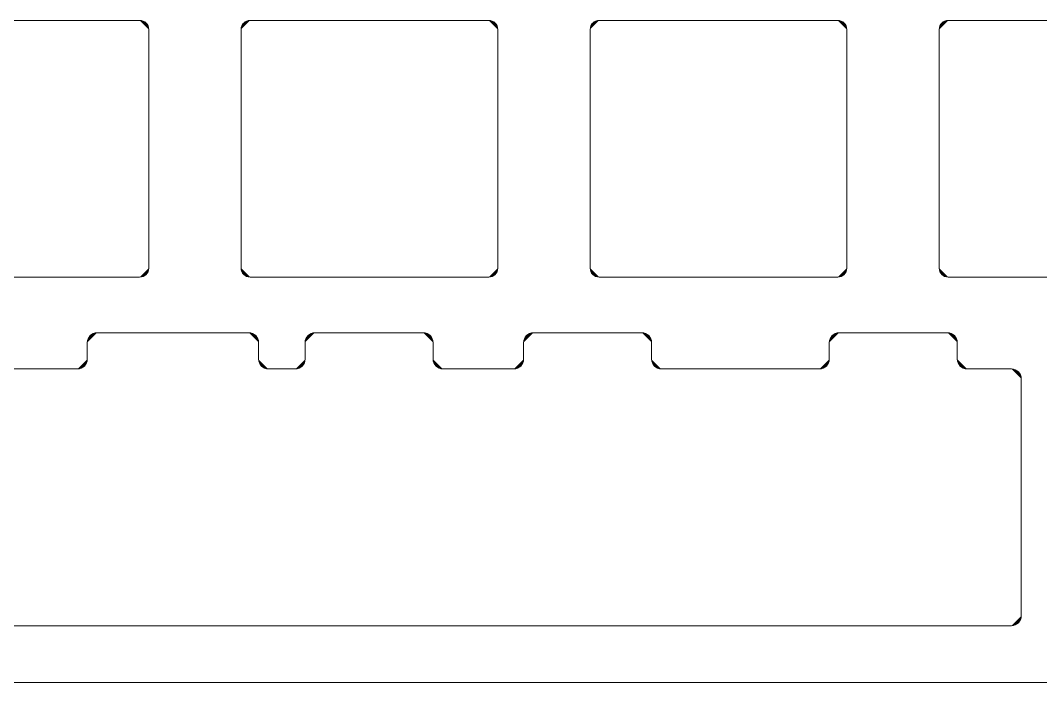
# Model space of a CAD drawing. Extents: x 323 to 1162, y 247 to 324.
# Drawn here: x 428.3 to 484, y 246.9 to 283 of the extents above; entities that cross this region are included whole.
import ezdxf

# ---------------------------------------------------------------- set-up
doc = ezdxf.new("R2010")
doc.units = 0
doc.header["$MEASUREMENT"] = 0
doc.layers.add('Layer 1', color=7, linetype='Continuous', lineweight=0)

# ---------------------------------------------------------------- blocks, each defined once
blk = doc.blocks.new('Block_1')
at = {"layer": 'Layer 1', "true_color": 0x2f2d31, "transparency": 33554687}
h = blk.add_hatch(color=250, dxfattribs=at)
h.dxf.hatch_style = 2
edge = h.paths.add_edge_path()
edge.add_spline(control_points=[(434.821, 282.983), (434.821, 282.983), (421.808, 282.983), (421.808, 282.983)], knot_values=[0, 0, 0, 0, 1, 1, 1, 1], degree=3, periodic=0)
edge.add_line((421.808, 282.983), (434.821, 282.983))
h = blk.add_hatch(color=250, dxfattribs=at)
h.dxf.hatch_style = 2
edge = h.paths.add_edge_path()
edge.add_spline(control_points=[(435.315, 282.489), (435.315, 282.771), (435.103, 282.983), (434.821, 282.983)], knot_values=[0, 0, 0, 0, 1, 1, 1, 1], degree=3, periodic=0)
edge.add_line((434.821, 282.983), (435.315, 282.489))
h = blk.add_hatch(color=250, dxfattribs=at)
h.dxf.hatch_style = 2
edge = h.paths.add_edge_path()
edge.add_spline(control_points=[(440.851, 282.983), (440.569, 282.983), (440.358, 282.771), (440.358, 282.489)], knot_values=[0, 0, 0, 0, 1, 1, 1, 1], degree=3, periodic=0)
edge.add_line((440.358, 282.489), (440.851, 282.983))
h = blk.add_hatch(color=250, dxfattribs=at)
h.dxf.hatch_style = 2
edge = h.paths.add_edge_path()
edge.add_spline(control_points=[(453.864, 282.983), (453.864, 282.983), (440.851, 282.983), (440.851, 282.983)], knot_values=[0, 0, 0, 0, 1, 1, 1, 1], degree=3, periodic=0)
edge.add_line((440.851, 282.983), (453.864, 282.983))
h = blk.add_hatch(color=250, dxfattribs=at)
h.dxf.hatch_style = 2
edge = h.paths.add_edge_path()
edge.add_spline(control_points=[(454.358, 282.489), (454.358, 282.771), (454.146, 282.983), (453.864, 282.983)], knot_values=[0, 0, 0, 0, 1, 1, 1, 1], degree=3, periodic=0)
edge.add_line((453.864, 282.983), (454.358, 282.489))
h = blk.add_hatch(color=250, dxfattribs=at)
h.dxf.hatch_style = 2
edge = h.paths.add_edge_path()
edge.add_spline(control_points=[(459.894, 282.983), (459.612, 282.983), (459.4, 282.771), (459.4, 282.489)], knot_values=[0, 0, 0, 0, 1, 1, 1, 1], degree=3, periodic=0)
edge.add_line((459.4, 282.489), (459.894, 282.983))
h = blk.add_hatch(color=250, dxfattribs=at)
h.dxf.hatch_style = 2
edge = h.paths.add_edge_path()
edge.add_spline(control_points=[(472.907, 282.983), (472.907, 282.983), (459.894, 282.983), (459.894, 282.983)], knot_values=[0, 0, 0, 0, 1, 1, 1, 1], degree=3, periodic=0)
edge.add_line((459.894, 282.983), (472.907, 282.983))
h = blk.add_hatch(color=250, dxfattribs=at)
h.dxf.hatch_style = 2
edge = h.paths.add_edge_path()
edge.add_spline(control_points=[(473.4, 282.489), (473.4, 282.771), (473.189, 282.983), (472.907, 282.983)], knot_values=[0, 0, 0, 0, 1, 1, 1, 1], degree=3, periodic=0)
edge.add_line((472.907, 282.983), (473.4, 282.489))
h = blk.add_hatch(color=250, dxfattribs=at)
h.dxf.hatch_style = 2
edge = h.paths.add_edge_path()
edge.add_spline(control_points=[(478.937, 282.983), (478.655, 282.983), (478.443, 282.771), (478.443, 282.489)], knot_values=[0, 0, 0, 0, 1, 1, 1, 1], degree=3, periodic=0)
edge.add_line((478.443, 282.489), (478.937, 282.983))
h = blk.add_hatch(color=250, dxfattribs=at)
h.dxf.hatch_style = 2
edge = h.paths.add_edge_path()
edge.add_spline(control_points=[(491.949, 282.983), (491.949, 282.983), (478.937, 282.983), (478.937, 282.983)], knot_values=[0, 0, 0, 0, 1, 1, 1, 1], degree=3, periodic=0)
edge.add_line((478.937, 282.983), (491.949, 282.983))
h = blk.add_hatch(color=250, dxfattribs=at)
h.dxf.hatch_style = 2
edge = h.paths.add_edge_path()
edge.add_spline(control_points=[(435.315, 269.477), (435.315, 269.477), (435.315, 282.489), (435.315, 282.489)], knot_values=[0, 0, 0, 0, 1, 1, 1, 1], degree=3, periodic=0)
edge.add_line((435.315, 282.489), (435.315, 269.477))
h = blk.add_hatch(color=250, dxfattribs=at)
h.dxf.hatch_style = 2
edge = h.paths.add_edge_path()
edge.add_spline(control_points=[(440.358, 282.489), (440.358, 282.489), (440.358, 269.477), (440.358, 269.477)], knot_values=[0, 0, 0, 0, 1, 1, 1, 1], degree=3, periodic=0)
edge.add_line((440.358, 269.477), (440.358, 282.489))
h = blk.add_hatch(color=250, dxfattribs=at)
h.dxf.hatch_style = 2
edge = h.paths.add_edge_path()
edge.add_spline(control_points=[(454.358, 269.477), (454.358, 269.477), (454.358, 282.489), (454.358, 282.489)], knot_values=[0, 0, 0, 0, 1, 1, 1, 1], degree=3, periodic=0)
edge.add_line((454.358, 282.489), (454.358, 269.477))
h = blk.add_hatch(color=250, dxfattribs=at)
h.dxf.hatch_style = 2
edge = h.paths.add_edge_path()
edge.add_spline(control_points=[(459.4, 282.489), (459.4, 282.489), (459.4, 269.477), (459.4, 269.477)], knot_values=[0, 0, 0, 0, 1, 1, 1, 1], degree=3, periodic=0)
edge.add_line((459.4, 269.477), (459.4, 282.489))
h = blk.add_hatch(color=250, dxfattribs=at)
h.dxf.hatch_style = 2
edge = h.paths.add_edge_path()
edge.add_spline(control_points=[(473.4, 269.477), (473.4, 269.477), (473.4, 282.489), (473.4, 282.489)], knot_values=[0, 0, 0, 0, 1, 1, 1, 1], degree=3, periodic=0)
edge.add_line((473.4, 282.489), (473.4, 269.477))
h = blk.add_hatch(color=250, dxfattribs=at)
h.dxf.hatch_style = 2
edge = h.paths.add_edge_path()
edge.add_spline(control_points=[(478.443, 282.489), (478.443, 282.489), (478.443, 269.477), (478.443, 269.477)], knot_values=[0, 0, 0, 0, 1, 1, 1, 1], degree=3, periodic=0)
edge.add_line((478.443, 269.477), (478.443, 282.489))
h = blk.add_hatch(color=250, dxfattribs=at)
h.dxf.hatch_style = 2
edge = h.paths.add_edge_path()
edge.add_spline(control_points=[(434.821, 268.983), (435.103, 268.983), (435.315, 269.195), (435.315, 269.477)], knot_values=[0, 0, 0, 0, 1, 1, 1, 1], degree=3, periodic=0)
edge.add_line((435.315, 269.477), (434.821, 268.983))
h = blk.add_hatch(color=250, dxfattribs=at)
h.dxf.hatch_style = 2
edge = h.paths.add_edge_path()
edge.add_spline(control_points=[(440.358, 269.477), (440.358, 269.195), (440.569, 268.983), (440.851, 268.983)], knot_values=[0, 0, 0, 0, 1, 1, 1, 1], degree=3, periodic=0)
edge.add_line((440.851, 268.983), (440.358, 269.477))
h = blk.add_hatch(color=250, dxfattribs=at)
h.dxf.hatch_style = 2
edge = h.paths.add_edge_path()
edge.add_spline(control_points=[(453.864, 268.983), (454.146, 268.983), (454.358, 269.195), (454.358, 269.477)], knot_values=[0, 0, 0, 0, 1, 1, 1, 1], degree=3, periodic=0)
edge.add_line((454.358, 269.477), (453.864, 268.983))
h = blk.add_hatch(color=250, dxfattribs=at)
h.dxf.hatch_style = 2
edge = h.paths.add_edge_path()
edge.add_spline(control_points=[(459.4, 269.477), (459.4, 269.195), (459.612, 268.983), (459.894, 268.983)], knot_values=[0, 0, 0, 0, 1, 1, 1, 1], degree=3, periodic=0)
edge.add_line((459.894, 268.983), (459.4, 269.477))
h = blk.add_hatch(color=250, dxfattribs=at)
h.dxf.hatch_style = 2
edge = h.paths.add_edge_path()
edge.add_spline(control_points=[(472.907, 268.983), (473.189, 268.983), (473.4, 269.195), (473.4, 269.477)], knot_values=[0, 0, 0, 0, 1, 1, 1, 1], degree=3, periodic=0)
edge.add_line((473.4, 269.477), (472.907, 268.983))
h = blk.add_hatch(color=250, dxfattribs=at)
h.dxf.hatch_style = 2
edge = h.paths.add_edge_path()
edge.add_spline(control_points=[(478.443, 269.477), (478.443, 269.195), (478.655, 268.983), (478.937, 268.983)], knot_values=[0, 0, 0, 0, 1, 1, 1, 1], degree=3, periodic=0)
edge.add_line((478.937, 268.983), (478.443, 269.477))
h = blk.add_hatch(color=250, dxfattribs=at)
h.dxf.hatch_style = 2
edge = h.paths.add_edge_path()
edge.add_spline(control_points=[(421.808, 268.983), (421.808, 268.983), (434.821, 268.983), (434.821, 268.983)], knot_values=[0, 0, 0, 0, 1, 1, 1, 1], degree=3, periodic=0)
edge.add_line((434.821, 268.983), (421.808, 268.983))
h = blk.add_hatch(color=250, dxfattribs=at)
h.dxf.hatch_style = 2
edge = h.paths.add_edge_path()
edge.add_spline(control_points=[(440.851, 268.983), (440.851, 268.983), (453.864, 268.983), (453.864, 268.983)], knot_values=[0, 0, 0, 0, 1, 1, 1, 1], degree=3, periodic=0)
edge.add_line((453.864, 268.983), (440.851, 268.983))
h = blk.add_hatch(color=250, dxfattribs=at)
h.dxf.hatch_style = 2
edge = h.paths.add_edge_path()
edge.add_spline(control_points=[(459.894, 268.983), (459.894, 268.983), (472.907, 268.983), (472.907, 268.983)], knot_values=[0, 0, 0, 0, 1, 1, 1, 1], degree=3, periodic=0)
edge.add_line((472.907, 268.983), (459.894, 268.983))
h = blk.add_hatch(color=250, dxfattribs=at)
h.dxf.hatch_style = 2
edge = h.paths.add_edge_path()
edge.add_spline(control_points=[(478.937, 268.983), (478.937, 268.983), (491.949, 268.983), (491.949, 268.983)], knot_values=[0, 0, 0, 0, 1, 1, 1, 1], degree=3, periodic=0)
edge.add_line((491.949, 268.983), (478.937, 268.983))
h = blk.add_hatch(color=250, dxfattribs=at)
h.dxf.hatch_style = 2
edge = h.paths.add_edge_path()
edge.add_spline(control_points=[(432.494, 265.95), (432.211, 265.95), (431.965, 265.703), (431.965, 265.421)], knot_values=[0, 0, 0, 0, 1, 1, 1, 1], degree=3, periodic=0)
edge.add_line((431.965, 265.421), (432.494, 265.95))
h = blk.add_hatch(color=250, dxfattribs=at)
h.dxf.hatch_style = 2
edge = h.paths.add_edge_path()
edge.add_spline(control_points=[(433.798, 265.95), (433.798, 265.95), (432.494, 265.95), (432.494, 265.95)], knot_values=[0, 0, 0, 0, 1, 1, 1, 1], degree=3, periodic=0)
edge.add_line((432.494, 265.95), (433.798, 265.95))
h = blk.add_hatch(color=250, dxfattribs=at)
h.dxf.hatch_style = 2
edge = h.paths.add_edge_path()
edge.add_spline(control_points=[(434.327, 265.95), (434.327, 265.95), (434.08, 265.95), (433.798, 265.95)], knot_values=[0, 0, 0, 0, 1, 1, 1, 1], degree=3, periodic=0)
edge.add_line((433.798, 265.95), (434.327, 265.95))
h = blk.add_hatch(color=250, dxfattribs=at)
h.dxf.hatch_style = 2
edge = h.paths.add_edge_path()
edge.add_spline(control_points=[(434.856, 265.95), (434.574, 265.95), (434.327, 265.95), (434.327, 265.95)], knot_values=[0, 0, 0, 0, 1, 1, 1, 1], degree=3, periodic=0)
edge.add_line((434.327, 265.95), (434.856, 265.95))
h = blk.add_hatch(color=250, dxfattribs=at)
h.dxf.hatch_style = 2
edge = h.paths.add_edge_path()
edge.add_spline(control_points=[(440.781, 265.95), (440.781, 265.95), (434.856, 265.95), (434.856, 265.95)], knot_values=[0, 0, 0, 0, 1, 1, 1, 1], degree=3, periodic=0)
edge.add_line((434.856, 265.95), (440.781, 265.95))
h = blk.add_hatch(color=250, dxfattribs=at)
h.dxf.hatch_style = 2
edge = h.paths.add_edge_path()
edge.add_spline(control_points=[(441.31, 265.421), (441.31, 265.703), (441.063, 265.95), (440.781, 265.95)], knot_values=[0, 0, 0, 0, 1, 1, 1, 1], degree=3, periodic=0)
edge.add_line((440.781, 265.95), (441.31, 265.421))
h = blk.add_hatch(color=250, dxfattribs=at)
h.dxf.hatch_style = 2
edge = h.paths.add_edge_path()
edge.add_spline(control_points=[(444.378, 265.95), (444.096, 265.95), (443.849, 265.703), (443.849, 265.421)], knot_values=[0, 0, 0, 0, 1, 1, 1, 1], degree=3, periodic=0)
edge.add_line((443.849, 265.421), (444.378, 265.95))
h = blk.add_hatch(color=250, dxfattribs=at)
h.dxf.hatch_style = 2
edge = h.paths.add_edge_path()
edge.add_spline(control_points=[(450.302, 265.95), (450.302, 265.95), (444.378, 265.95), (444.378, 265.95)], knot_values=[0, 0, 0, 0, 1, 1, 1, 1], degree=3, periodic=0)
edge.add_line((444.378, 265.95), (450.302, 265.95))
h = blk.add_hatch(color=250, dxfattribs=at)
h.dxf.hatch_style = 2
edge = h.paths.add_edge_path()
edge.add_spline(control_points=[(450.831, 265.421), (450.831, 265.703), (450.584, 265.95), (450.302, 265.95)], knot_values=[0, 0, 0, 0, 1, 1, 1, 1], degree=3, periodic=0)
edge.add_line((450.302, 265.95), (450.831, 265.421))
h = blk.add_hatch(color=250, dxfattribs=at)
h.dxf.hatch_style = 2
edge = h.paths.add_edge_path()
edge.add_spline(control_points=[(456.297, 265.95), (456.015, 265.95), (455.768, 265.703), (455.768, 265.421)], knot_values=[0, 0, 0, 0, 1, 1, 1, 1], degree=3, periodic=0)
edge.add_line((455.768, 265.421), (456.297, 265.95))
h = blk.add_hatch(color=250, dxfattribs=at)
h.dxf.hatch_style = 2
edge = h.paths.add_edge_path()
edge.add_spline(control_points=[(462.222, 265.95), (462.222, 265.95), (456.297, 265.95), (456.297, 265.95)], knot_values=[0, 0, 0, 0, 1, 1, 1, 1], degree=3, periodic=0)
edge.add_line((456.297, 265.95), (462.222, 265.95))
h = blk.add_hatch(color=250, dxfattribs=at)
h.dxf.hatch_style = 2
edge = h.paths.add_edge_path()
edge.add_spline(control_points=[(462.751, 265.421), (462.751, 265.703), (462.504, 265.95), (462.222, 265.95)], knot_values=[0, 0, 0, 0, 1, 1, 1, 1], degree=3, periodic=0)
edge.add_line((462.222, 265.95), (462.751, 265.421))
h = blk.add_hatch(color=250, dxfattribs=at)
h.dxf.hatch_style = 2
edge = h.paths.add_edge_path()
edge.add_spline(control_points=[(472.977, 265.95), (472.695, 265.95), (472.448, 265.703), (472.448, 265.421)], knot_values=[0, 0, 0, 0, 1, 1, 1, 1], degree=3, periodic=0)
edge.add_line((472.448, 265.421), (472.977, 265.95))
h = blk.add_hatch(color=250, dxfattribs=at)
h.dxf.hatch_style = 2
edge = h.paths.add_edge_path()
edge.add_spline(control_points=[(478.902, 265.95), (478.902, 265.95), (472.977, 265.95), (472.977, 265.95)], knot_values=[0, 0, 0, 0, 1, 1, 1, 1], degree=3, periodic=0)
edge.add_line((472.977, 265.95), (478.902, 265.95))
h = blk.add_hatch(color=250, dxfattribs=at)
h.dxf.hatch_style = 2
edge = h.paths.add_edge_path()
edge.add_spline(control_points=[(479.431, 265.421), (479.431, 265.703), (479.184, 265.95), (478.902, 265.95)], knot_values=[0, 0, 0, 0, 1, 1, 1, 1], degree=3, periodic=0)
edge.add_line((478.902, 265.95), (479.431, 265.421))
h = blk.add_hatch(color=250, dxfattribs=at)
h.dxf.hatch_style = 2
edge = h.paths.add_edge_path()
edge.add_spline(control_points=[(431.965, 265.421), (431.965, 265.421), (431.965, 264.504), (431.965, 264.504)], knot_values=[0, 0, 0, 0, 1, 1, 1, 1], degree=3, periodic=0)
edge.add_line((431.965, 264.504), (431.965, 265.421))
h = blk.add_hatch(color=250, dxfattribs=at)
h.dxf.hatch_style = 2
edge = h.paths.add_edge_path()
edge.add_spline(control_points=[(441.31, 264.504), (441.31, 264.504), (441.31, 265.421), (441.31, 265.421)], knot_values=[0, 0, 0, 0, 1, 1, 1, 1], degree=3, periodic=0)
edge.add_line((441.31, 265.421), (441.31, 264.504))
h = blk.add_hatch(color=250, dxfattribs=at)
h.dxf.hatch_style = 2
edge = h.paths.add_edge_path()
edge.add_spline(control_points=[(443.849, 265.421), (443.849, 265.421), (443.849, 264.504), (443.849, 264.504)], knot_values=[0, 0, 0, 0, 1, 1, 1, 1], degree=3, periodic=0)
edge.add_line((443.849, 264.504), (443.849, 265.421))
h = blk.add_hatch(color=250, dxfattribs=at)
h.dxf.hatch_style = 2
edge = h.paths.add_edge_path()
edge.add_spline(control_points=[(450.831, 264.504), (450.831, 264.504), (450.831, 265.421), (450.831, 265.421)], knot_values=[0, 0, 0, 0, 1, 1, 1, 1], degree=3, periodic=0)
edge.add_line((450.831, 265.421), (450.831, 264.504))
h = blk.add_hatch(color=250, dxfattribs=at)
h.dxf.hatch_style = 2
edge = h.paths.add_edge_path()
edge.add_spline(control_points=[(455.768, 265.421), (455.768, 265.421), (455.768, 264.504), (455.768, 264.504)], knot_values=[0, 0, 0, 0, 1, 1, 1, 1], degree=3, periodic=0)
edge.add_line((455.768, 264.504), (455.768, 265.421))
h = blk.add_hatch(color=250, dxfattribs=at)
h.dxf.hatch_style = 2
edge = h.paths.add_edge_path()
edge.add_spline(control_points=[(462.751, 264.504), (462.751, 264.504), (462.751, 265.421), (462.751, 265.421)], knot_values=[0, 0, 0, 0, 1, 1, 1, 1], degree=3, periodic=0)
edge.add_line((462.751, 265.421), (462.751, 264.504))
h = blk.add_hatch(color=250, dxfattribs=at)
h.dxf.hatch_style = 2
edge = h.paths.add_edge_path()
edge.add_spline(control_points=[(472.448, 265.421), (472.448, 265.421), (472.448, 264.504), (472.448, 264.504)], knot_values=[0, 0, 0, 0, 1, 1, 1, 1], degree=3, periodic=0)
edge.add_line((472.448, 264.504), (472.448, 265.421))
h = blk.add_hatch(color=250, dxfattribs=at)
h.dxf.hatch_style = 2
edge = h.paths.add_edge_path()
edge.add_spline(control_points=[(479.431, 264.504), (479.431, 264.504), (479.431, 265.421), (479.431, 265.421)], knot_values=[0, 0, 0, 0, 1, 1, 1, 1], degree=3, periodic=0)
edge.add_line((479.431, 265.421), (479.431, 264.504))
h = blk.add_hatch(color=250, dxfattribs=at)
h.dxf.hatch_style = 2
edge = h.paths.add_edge_path()
edge.add_spline(control_points=[(431.965, 264.504), (431.965, 264.222), (431.718, 263.975), (431.436, 263.975)], knot_values=[0, 0, 0, 0, 1, 1, 1, 1], degree=3, periodic=0)
edge.add_line((431.436, 263.975), (431.965, 264.504))
h = blk.add_hatch(color=250, dxfattribs=at)
h.dxf.hatch_style = 2
edge = h.paths.add_edge_path()
edge.add_spline(control_points=[(441.839, 263.975), (441.557, 263.975), (441.31, 264.222), (441.31, 264.504)], knot_values=[0, 0, 0, 0, 1, 1, 1, 1], degree=3, periodic=0)
edge.add_line((441.31, 264.504), (441.839, 263.975))
h = blk.add_hatch(color=250, dxfattribs=at)
h.dxf.hatch_style = 2
edge = h.paths.add_edge_path()
edge.add_spline(control_points=[(443.849, 264.504), (443.849, 264.222), (443.602, 263.975), (443.32, 263.975)], knot_values=[0, 0, 0, 0, 1, 1, 1, 1], degree=3, periodic=0)
edge.add_line((443.32, 263.975), (443.849, 264.504))
h = blk.add_hatch(color=250, dxfattribs=at)
h.dxf.hatch_style = 2
edge = h.paths.add_edge_path()
edge.add_spline(control_points=[(451.36, 263.975), (451.078, 263.975), (450.831, 264.222), (450.831, 264.504)], knot_values=[0, 0, 0, 0, 1, 1, 1, 1], degree=3, periodic=0)
edge.add_line((450.831, 264.504), (451.36, 263.975))
h = blk.add_hatch(color=250, dxfattribs=at)
h.dxf.hatch_style = 2
edge = h.paths.add_edge_path()
edge.add_spline(control_points=[(455.768, 264.504), (455.768, 264.222), (455.521, 263.975), (455.239, 263.975)], knot_values=[0, 0, 0, 0, 1, 1, 1, 1], degree=3, periodic=0)
edge.add_line((455.239, 263.975), (455.768, 264.504))
h = blk.add_hatch(color=250, dxfattribs=at)
h.dxf.hatch_style = 2
edge = h.paths.add_edge_path()
edge.add_spline(control_points=[(463.28, 263.975), (462.997, 263.975), (462.751, 264.222), (462.751, 264.504)], knot_values=[0, 0, 0, 0, 1, 1, 1, 1], degree=3, periodic=0)
edge.add_line((462.751, 264.504), (463.28, 263.975))
h = blk.add_hatch(color=250, dxfattribs=at)
h.dxf.hatch_style = 2
edge = h.paths.add_edge_path()
edge.add_spline(control_points=[(472.448, 264.504), (472.448, 264.222), (472.201, 263.975), (471.919, 263.975)], knot_values=[0, 0, 0, 0, 1, 1, 1, 1], degree=3, periodic=0)
edge.add_line((471.919, 263.975), (472.448, 264.504))
h = blk.add_hatch(color=250, dxfattribs=at)
h.dxf.hatch_style = 2
edge = h.paths.add_edge_path()
edge.add_spline(control_points=[(479.96, 263.975), (479.677, 263.975), (479.431, 264.222), (479.431, 264.504)], knot_values=[0, 0, 0, 0, 1, 1, 1, 1], degree=3, periodic=0)
edge.add_line((479.431, 264.504), (479.96, 263.975))
h = blk.add_hatch(color=250, dxfattribs=at)
h.dxf.hatch_style = 2
edge = h.paths.add_edge_path()
edge.add_spline(control_points=[(431.436, 263.975), (431.436, 263.975), (425.194, 263.975), (425.194, 263.975)], knot_values=[0, 0, 0, 0, 1, 1, 1, 1], degree=3, periodic=0)
edge.add_line((425.194, 263.975), (431.436, 263.975))
h = blk.add_hatch(color=250, dxfattribs=at)
h.dxf.hatch_style = 2
edge = h.paths.add_edge_path()
edge.add_spline(control_points=[(443.32, 263.975), (443.32, 263.975), (441.839, 263.975), (441.839, 263.975)], knot_values=[0, 0, 0, 0, 1, 1, 1, 1], degree=3, periodic=0)
edge.add_line((441.839, 263.975), (443.32, 263.975))
h = blk.add_hatch(color=250, dxfattribs=at)
h.dxf.hatch_style = 2
edge = h.paths.add_edge_path()
edge.add_spline(control_points=[(455.239, 263.975), (455.239, 263.975), (451.36, 263.975), (451.36, 263.975)], knot_values=[0, 0, 0, 0, 1, 1, 1, 1], degree=3, periodic=0)
edge.add_line((451.36, 263.975), (455.239, 263.975))
h = blk.add_hatch(color=250, dxfattribs=at)
h.dxf.hatch_style = 2
edge = h.paths.add_edge_path()
edge.add_spline(control_points=[(471.919, 263.975), (471.919, 263.975), (463.28, 263.975), (463.28, 263.975)], knot_values=[0, 0, 0, 0, 1, 1, 1, 1], degree=3, periodic=0)
edge.add_line((463.28, 263.975), (471.919, 263.975))
h = blk.add_hatch(color=250, dxfattribs=at)
h.dxf.hatch_style = 2
edge = h.paths.add_edge_path()
edge.add_spline(control_points=[(482.393, 263.975), (482.393, 263.975), (479.96, 263.975), (479.96, 263.975)], knot_values=[0, 0, 0, 0, 1, 1, 1, 1], degree=3, periodic=0)
edge.add_line((479.96, 263.975), (482.393, 263.975))
h = blk.add_hatch(color=250, dxfattribs=at)
h.dxf.hatch_style = 2
edge = h.paths.add_edge_path()
edge.add_spline(control_points=[(482.922, 263.446), (482.922, 263.729), (482.675, 263.975), (482.393, 263.975)], knot_values=[0, 0, 0, 0, 1, 1, 1, 1], degree=3, periodic=0)
edge.add_line((482.393, 263.975), (482.922, 263.446))
h = blk.add_hatch(color=250, dxfattribs=at)
h.dxf.hatch_style = 2
edge = h.paths.add_edge_path()
edge.add_spline(control_points=[(482.922, 250.504), (482.922, 250.504), (482.922, 263.446), (482.922, 263.446)], knot_values=[0, 0, 0, 0, 1, 1, 1, 1], degree=3, periodic=0)
edge.add_line((482.922, 263.446), (482.922, 250.504))
h = blk.add_hatch(color=250, dxfattribs=at)
h.dxf.hatch_style = 2
edge = h.paths.add_edge_path()
edge.add_spline(control_points=[(482.393, 249.975), (482.675, 249.975), (482.922, 250.222), (482.922, 250.504)], knot_values=[0, 0, 0, 0, 1, 1, 1, 1], degree=3, periodic=0)
edge.add_line((482.922, 250.504), (482.393, 249.975))
h = blk.add_hatch(color=250, dxfattribs=at)
h.dxf.hatch_style = 2
edge = h.paths.add_edge_path()
edge.add_spline(control_points=[(422.796, 249.975), (422.796, 249.975), (431.436, 249.975), (431.436, 249.975)], knot_values=[0, 0, 0, 0, 1, 1, 1, 1], degree=3, periodic=0)
edge.add_line((431.436, 249.975), (422.796, 249.975))
h = blk.add_hatch(color=250, dxfattribs=at)
h.dxf.hatch_style = 2
edge = h.paths.add_edge_path()
edge.add_spline(control_points=[(431.436, 249.975), (431.718, 249.975), (431.965, 249.975), (431.965, 249.975)], knot_values=[0, 0, 0, 0, 1, 1, 1, 1], degree=3, periodic=0)
edge.add_line((431.965, 249.975), (431.436, 249.975))
h = blk.add_hatch(color=250, dxfattribs=at)
h.dxf.hatch_style = 2
edge = h.paths.add_edge_path()
edge.add_spline(control_points=[(431.965, 249.975), (431.965, 249.975), (432.211, 249.975), (432.494, 249.975)], knot_values=[0, 0, 0, 0, 1, 1, 1, 1], degree=3, periodic=0)
edge.add_line((432.494, 249.975), (431.965, 249.975))
h = blk.add_hatch(color=250, dxfattribs=at)
h.dxf.hatch_style = 2
edge = h.paths.add_edge_path()
edge.add_spline(control_points=[(432.494, 249.975), (432.494, 249.975), (438.418, 249.975), (438.418, 249.975)], knot_values=[0, 0, 0, 0, 1, 1, 1, 1], degree=3, periodic=0)
edge.add_line((438.418, 249.975), (432.494, 249.975))
h = blk.add_hatch(color=250, dxfattribs=at)
h.dxf.hatch_style = 2
edge = h.paths.add_edge_path()
edge.add_spline(control_points=[(438.418, 249.975), (438.7, 249.975), (438.947, 249.975), (438.947, 249.975)], knot_values=[0, 0, 0, 0, 1, 1, 1, 1], degree=3, periodic=0)
edge.add_line((438.947, 249.975), (438.418, 249.975))
h = blk.add_hatch(color=250, dxfattribs=at)
h.dxf.hatch_style = 2
edge = h.paths.add_edge_path()
edge.add_spline(control_points=[(438.947, 249.975), (438.947, 249.975), (439.194, 249.975), (439.476, 249.975)], knot_values=[0, 0, 0, 0, 1, 1, 1, 1], degree=3, periodic=0)
edge.add_line((439.476, 249.975), (438.947, 249.975))
h = blk.add_hatch(color=250, dxfattribs=at)
h.dxf.hatch_style = 2
edge = h.paths.add_edge_path()
edge.add_spline(control_points=[(439.476, 249.975), (439.476, 249.975), (482.393, 249.975), (482.393, 249.975)], knot_values=[0, 0, 0, 0, 1, 1, 1, 1], degree=3, periodic=0)
edge.add_line((482.393, 249.975), (439.476, 249.975))
h = blk.add_hatch(color=250, dxfattribs=at)
h.dxf.hatch_style = 2
edge = h.paths.add_edge_path()
edge.add_spline(control_points=[(501.965, 246.872), (501.965, 246.872), (354.665, 246.872), (354.665, 246.872)], knot_values=[0, 0, 0, 0, 1, 1, 1, 1], degree=3, periodic=0)
edge.add_line((354.665, 246.872), (501.965, 246.872))
at = {"layer": 'Layer 1', "color": 250, "lineweight": 20, "true_color": 0x2f2d31}
for points in [[(434.821, 282.983), (434.821, 282.983), (421.808, 282.983), (421.808, 282.983)], [(435.315, 282.489), (435.315, 282.771), (435.103, 282.983), (434.821, 282.983)], [(440.851, 282.983), (440.569, 282.983), (440.358, 282.771), (440.358, 282.489)], [(453.864, 282.983), (453.864, 282.983), (440.851, 282.983), (440.851, 282.983)], [(454.358, 282.489), (454.358, 282.771), (454.146, 282.983), (453.864, 282.983)], [(459.894, 282.983), (459.612, 282.983), (459.4, 282.771), (459.4, 282.489)], [(472.907, 282.983), (472.907, 282.983), (459.894, 282.983), (459.894, 282.983)], [(473.4, 282.489), (473.4, 282.771), (473.189, 282.983), (472.907, 282.983)], [(478.937, 282.983), (478.655, 282.983), (478.443, 282.771), (478.443, 282.489)], [(491.949, 282.983), (491.949, 282.983), (478.937, 282.983), (478.937, 282.983)], [(435.315, 269.477), (435.315, 269.477), (435.315, 282.489), (435.315, 282.489)], [(440.358, 282.489), (440.358, 282.489), (440.358, 269.477), (440.358, 269.477)], [(454.358, 269.477), (454.358, 269.477), (454.358, 282.489), (454.358, 282.489)], [(459.4, 282.489), (459.4, 282.489), (459.4, 269.477), (459.4, 269.477)], [(473.4, 269.477), (473.4, 269.477), (473.4, 282.489), (473.4, 282.489)], [(478.443, 282.489), (478.443, 282.489), (478.443, 269.477), (478.443, 269.477)], [(434.821, 268.983), (435.103, 268.983), (435.315, 269.195), (435.315, 269.477)], [(440.358, 269.477), (440.358, 269.195), (440.569, 268.983), (440.851, 268.983)], [(453.864, 268.983), (454.146, 268.983), (454.358, 269.195), (454.358, 269.477)], [(459.4, 269.477), (459.4, 269.195), (459.612, 268.983), (459.894, 268.983)], [(472.907, 268.983), (473.189, 268.983), (473.4, 269.195), (473.4, 269.477)], [(478.443, 269.477), (478.443, 269.195), (478.655, 268.983), (478.937, 268.983)], [(421.808, 268.983), (421.808, 268.983), (434.821, 268.983), (434.821, 268.983)], [(440.851, 268.983), (440.851, 268.983), (453.864, 268.983), (453.864, 268.983)], [(459.894, 268.983), (459.894, 268.983), (472.907, 268.983), (472.907, 268.983)], [(478.937, 268.983), (478.937, 268.983), (491.949, 268.983), (491.949, 268.983)], [(432.494, 265.95), (432.211, 265.95), (431.965, 265.703), (431.965, 265.421)], [(433.798, 265.95), (433.798, 265.95), (432.494, 265.95), (432.494, 265.95)], [(434.327, 265.95), (434.327, 265.95), (434.08, 265.95), (433.798, 265.95)], [(434.856, 265.95), (434.574, 265.95), (434.327, 265.95), (434.327, 265.95)], [(440.781, 265.95), (440.781, 265.95), (434.856, 265.95), (434.856, 265.95)], [(441.31, 265.421), (441.31, 265.703), (441.063, 265.95), (440.781, 265.95)], [(444.378, 265.95), (444.096, 265.95), (443.849, 265.703), (443.849, 265.421)], [(450.302, 265.95), (450.302, 265.95), (444.378, 265.95), (444.378, 265.95)], [(450.831, 265.421), (450.831, 265.703), (450.584, 265.95), (450.302, 265.95)], [(456.297, 265.95), (456.015, 265.95), (455.768, 265.703), (455.768, 265.421)], [(462.222, 265.95), (462.222, 265.95), (456.297, 265.95), (456.297, 265.95)], [(462.751, 265.421), (462.751, 265.703), (462.504, 265.95), (462.222, 265.95)], [(472.977, 265.95), (472.695, 265.95), (472.448, 265.703), (472.448, 265.421)], [(478.902, 265.95), (478.902, 265.95), (472.977, 265.95), (472.977, 265.95)], [(479.431, 265.421), (479.431, 265.703), (479.184, 265.95), (478.902, 265.95)], [(431.965, 265.421), (431.965, 265.421), (431.965, 264.504), (431.965, 264.504)], [(441.31, 264.504), (441.31, 264.504), (441.31, 265.421), (441.31, 265.421)], [(443.849, 265.421), (443.849, 265.421), (443.849, 264.504), (443.849, 264.504)], [(450.831, 264.504), (450.831, 264.504), (450.831, 265.421), (450.831, 265.421)], [(455.768, 265.421), (455.768, 265.421), (455.768, 264.504), (455.768, 264.504)], [(462.751, 264.504), (462.751, 264.504), (462.751, 265.421), (462.751, 265.421)], [(472.448, 265.421), (472.448, 265.421), (472.448, 264.504), (472.448, 264.504)], [(479.431, 264.504), (479.431, 264.504), (479.431, 265.421), (479.431, 265.421)], [(431.965, 264.504), (431.965, 264.222), (431.718, 263.975), (431.436, 263.975)], [(441.839, 263.975), (441.557, 263.975), (441.31, 264.222), (441.31, 264.504)], [(443.849, 264.504), (443.849, 264.222), (443.602, 263.975), (443.32, 263.975)], [(451.36, 263.975), (451.078, 263.975), (450.831, 264.222), (450.831, 264.504)], [(455.768, 264.504), (455.768, 264.222), (455.521, 263.975), (455.239, 263.975)], [(463.28, 263.975), (462.997, 263.975), (462.751, 264.222), (462.751, 264.504)], [(472.448, 264.504), (472.448, 264.222), (472.201, 263.975), (471.919, 263.975)], [(479.96, 263.975), (479.677, 263.975), (479.431, 264.222), (479.431, 264.504)], [(431.436, 263.975), (431.436, 263.975), (425.194, 263.975), (425.194, 263.975)], [(443.32, 263.975), (443.32, 263.975), (441.839, 263.975), (441.839, 263.975)], [(455.239, 263.975), (455.239, 263.975), (451.36, 263.975), (451.36, 263.975)], [(471.919, 263.975), (471.919, 263.975), (463.28, 263.975), (463.28, 263.975)], [(482.393, 263.975), (482.393, 263.975), (479.96, 263.975), (479.96, 263.975)], [(482.922, 263.446), (482.922, 263.729), (482.675, 263.975), (482.393, 263.975)], [(482.922, 250.504), (482.922, 250.504), (482.922, 263.446), (482.922, 263.446)], [(482.393, 249.975), (482.675, 249.975), (482.922, 250.222), (482.922, 250.504)], [(422.796, 249.975), (422.796, 249.975), (431.436, 249.975), (431.436, 249.975)], [(431.436, 249.975), (431.718, 249.975), (431.965, 249.975), (431.965, 249.975)], [(431.965, 249.975), (431.965, 249.975), (432.211, 249.975), (432.494, 249.975)], [(432.494, 249.975), (432.494, 249.975), (438.418, 249.975), (438.418, 249.975)], [(438.418, 249.975), (438.7, 249.975), (438.947, 249.975), (438.947, 249.975)], [(438.947, 249.975), (438.947, 249.975), (439.194, 249.975), (439.476, 249.975)], [(439.476, 249.975), (439.476, 249.975), (482.393, 249.975), (482.393, 249.975)], [(501.965, 246.872), (501.965, 246.872), (354.665, 246.872), (354.665, 246.872)]]:
    blk.add_open_spline(points, degree=3, dxfattribs=at)

msp = doc.modelspace()

# ---------------------------------------------------------------- block references
at = {"layer": 'Layer 1'}
msp.add_blockref('Block_1', (0, 0), dxfattribs=at)

doc.saveas('drawing.dxf')
